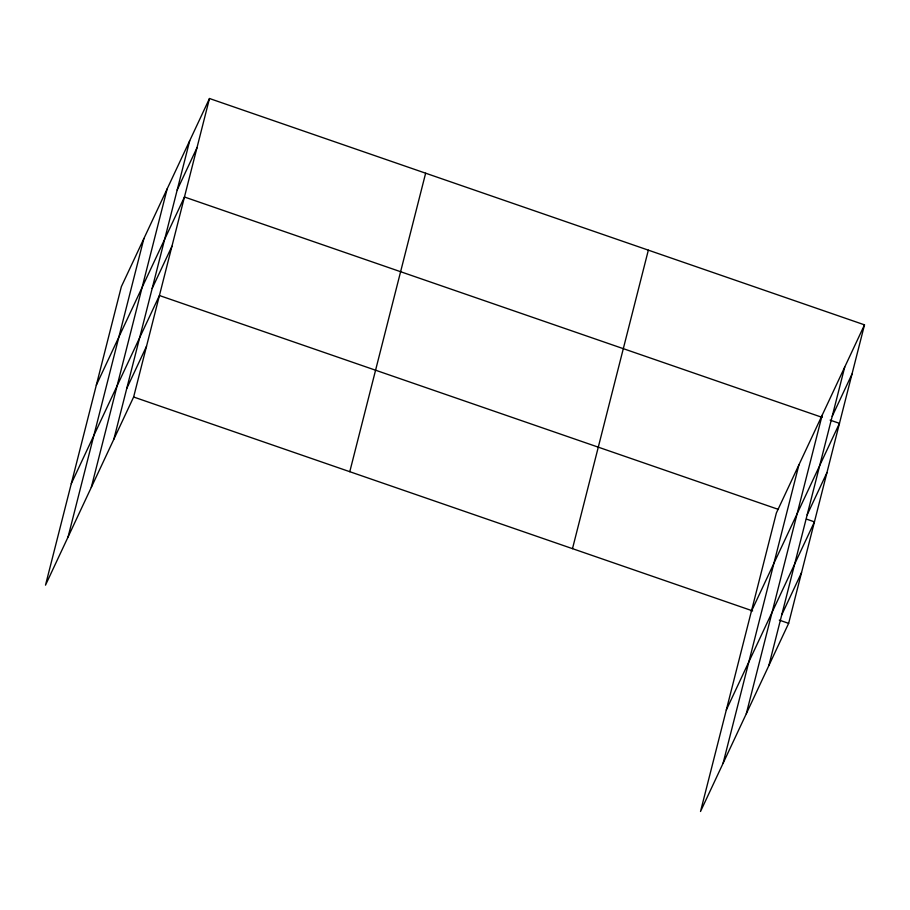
<?xml version="1.0" encoding="UTF-8"?>
<svg xmlns="http://www.w3.org/2000/svg" width="910" height="910" viewBox="0 0 910 910"><rect width="100%" height="100%" fill="white"/><g stroke="black" fill="none" stroke-linecap="round" stroke-linejoin="round"><path stroke-width="1.36" d="M68.057 537.002L143.905 238.5M91.296 487.385L167.144 188.893M113.852 439.234L189.701 140.743M209.482 98.507L121.36 286.65L45.5 585.153L133.633 397.01L209.482 98.507L864.5 324.847L788.64 623.35L700.518 811.492L776.366 512.99L864.5 324.847M349.781 471.698L425.641 173.207M572.492 548.65L648.341 250.159M723.063 763.342L798.923 464.839M746.302 713.724L822.162 415.233M768.859 665.574L844.719 367.083M177.188 189.997L196.969 147.761M96.324 385.158L184.457 197.015L822.117 417.36M152.152 288.493L171.933 246.269M71.287 483.665L159.421 295.522L778.414 509.407M126.74 388.49L146.521 346.266M832.206 416.336L851.987 374.101M751.341 611.497L839.464 423.355L830.125 420.124M807.17 514.832L826.951 472.608M726.305 710.005L814.439 521.862L806.431 519.087M781.758 614.83L801.539 572.606M133.633 397.01L752.615 610.894M779.301 620.119L788.64 623.35"/></g></svg>
